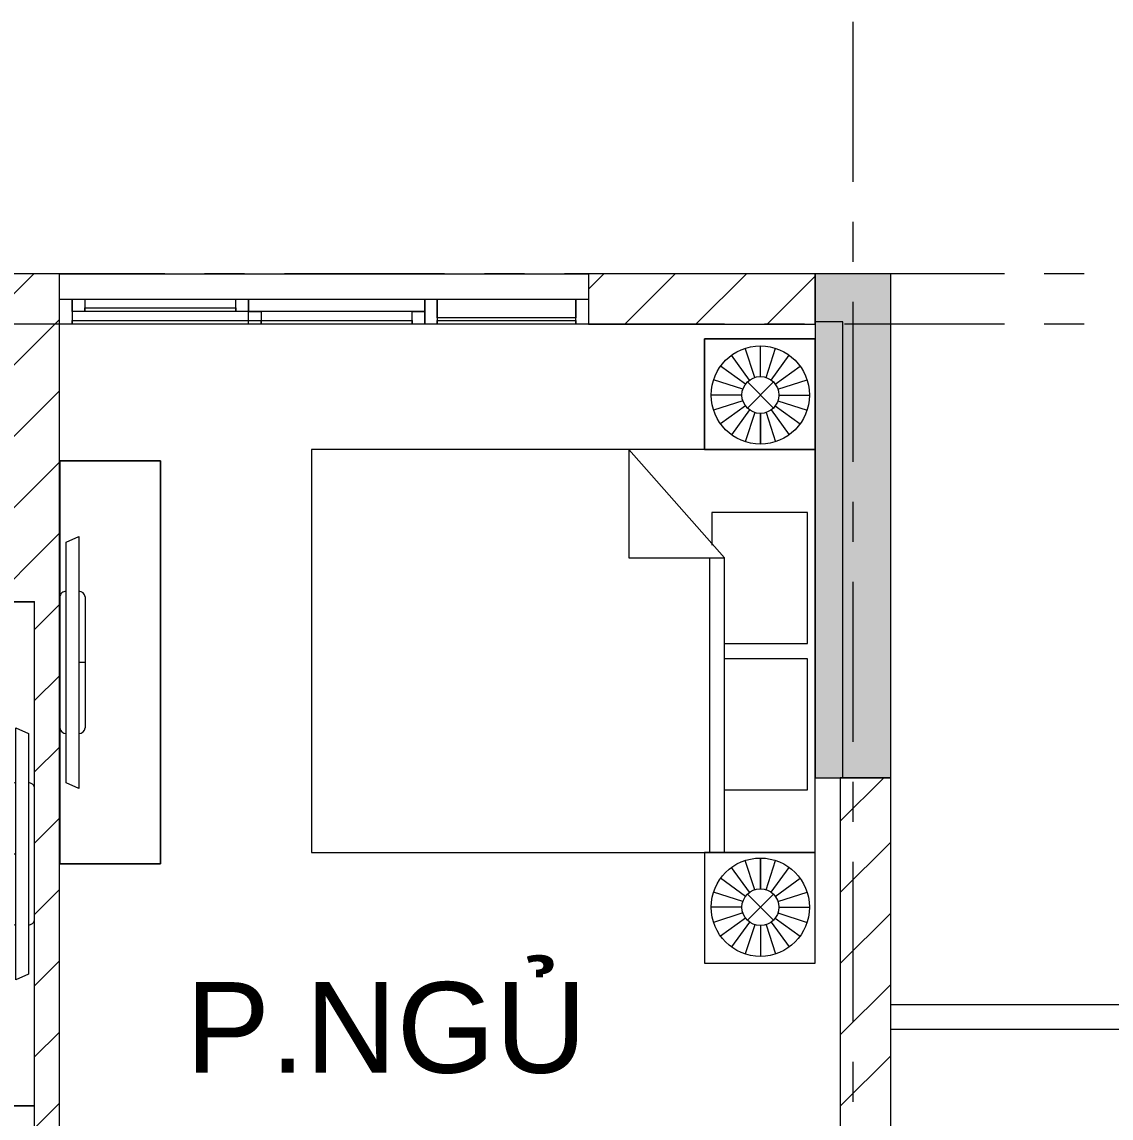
# Model space of a CAD drawing. Header units: millimetres. Extents: x -20144 to 117103, y -11426 to 48263.
# Drawn here: x 4651 to 8976, y 39249 to 43600 of the extents above; entities that cross this region are included whole.
import ezdxf

# ---------------------------------------------------------------- set-up
doc = ezdxf.new("R2010")
doc.units = ezdxf.units.MM
doc.linetypes.add('Grid Line', pattern=[22.225, 12.7, -3.175, 3.175, -3.175])
for name, color, linetype, lineweight in [('CHU', 181, 'Continuous', 5), ('CUA', 31, 'Continuous', 9), ('HATCH-TUONG', 152, 'Continuous', 9), ('NET CAT', 3, 'Continuous', 5), ('NET-CAT', 3, 'Continuous', 9), ('NET-THAY', 2, 'Continuous', 15), ('THIET BI', 44, 'Continuous', 5), ('TRUC', 225, 'Continuous', 5)]:
    doc.layers.add(name, color=color, linetype=linetype, lineweight=lineweight)
doc.styles.add('Arial_4', font='arial.ttf', dxfattribs={"height": 360})
pattern_1 = [(45, (0, 0), (-141.4214, 141.4214), [])]

# ---------------------------------------------------------------- blocks, each defined once
blk = doc.blocks.new('ALC1807-ASCENT PLAZA-KET CAU 1_rvt-1-MẶT BẰNG TẦNG 5 ĐẾN TẦNG 22')
at = {"layer": 'NET CAT'}
blk.add_hatch(color=7, dxfattribs=at).paths.add_polyline_path([(8100.5, 40599.9), (8100.5, 42599.9), (7800.5, 42599.9), (7800.5, 40599.9)], flags=0)
at = {"layer": 'NET CAT', "color": 90, "lineweight": 13}
for p, q in [((8100.5, 42599.9), (7800.5, 42599.9)), ((7800.5, 42599.9), (7800.5, 40599.9)), ((8100.5, 40599.9), (8100.5, 42599.9)), ((7800.5, 40599.9), (8100.5, 40599.9))]:
    blk.add_line(p, q, dxfattribs=at)
blk = doc.blocks.new('X-GIUONG1 - X-GIUONG-5865-MẶT BẰNG TẦNG 5 ĐẾN TẦNG 22')
at = {"layer": 'THIET BI', "lineweight": 9}
for p, q in [((-800, 0), (-1239, 0)), ((-1239, 0), (-1239, -439)), ((-1239, 0), (-800, 0)), ((-1239, -439), (-1239, 0)), ((-1039.2, -147.8), (-1076.9, -31.8)), ((-1016.6, -144.2), (-1016.6, -22.2)), ((-993.9, -147.8), (-956.3, -31.8)), ((-800, -439), (-800, 0)), ((800, 0), (-800, 0)), ((-800, 0), (-800, -2000)), ((800, 0), (-800, 0)), ((-800, 0), (-800, -439)), ((-800, 0), (-800, -2000)), ((-550, -30), (-550, -410)), ((-30, -30), (-550, -30)), ((-30, -360), (-30, -30)), ((30, -30), (30, -360)), ((550, -30), (30, -30)), ((550, -360), (550, -30)), ((1239, 0), (800, 0)), ((800, 0), (800, -439)), ((800, -2000), (800, 0)), ((1239, 0), (800, 0)), ((800, 0), (800, -439)), ((800, -2000), (800, 0)), ((993.9, -147.8), (956.3, -31.8)), ((1016.6, -144.2), (1016.6, -22.2)), ((1039.2, -147.8), (1076.9, -31.8)), ((1239, -439), (1239, 0)), ((1239, -439), (1239, 0)), ((-1059.6, -158.2), (-1131.2, -59.5)), ((-973.5, -158.2), (-901.9, -59.5)), ((973.5, -158.2), (901.9, -59.5)), ((1059.6, -158.2), (1131.2, -59.5)), ((-1075.8, -174.4), (-1174.4, -102.7)), ((-957.4, -174.4), (-858.7, -102.7)), ((957.4, -174.4), (858.7, -102.7)), ((1075.8, -174.4), (1174.4, -102.7)), ((-1086.1, -194.8), (-1202.1, -157.1)), ((-1068.3, -269.1), (-964.8, -165.6)), ((-1068.3, -165.6), (-964.8, -269.1)), ((-947, -194.8), (-831, -157.1)), ((947, -194.8), (831, -157.1)), ((1068.3, -269.1), (964.8, -165.6)), ((1068.3, -165.6), (964.8, -269.1)), ((1086.1, -194.8), (1202.1, -157.1)), ((-1089.7, -217.4), (-1211.7, -217.4)), ((-943.4, -217.4), (-821.4, -217.4)), ((-821.4, -217.4), (-943.4, -217.4)), ((943.4, -217.4), (821.4, -217.4)), ((821.4, -217.4), (943.4, -217.4)), ((1089.7, -217.4), (1211.7, -217.4)), ((-1086.1, -240), (-1202.1, -277.7)), ((-1075.8, -260.4), (-1174.4, -332.1)), ((-957.4, -260.4), (-858.7, -332.1)), ((-947, -240), (-831, -277.7)), ((947, -240), (831, -277.7)), ((957.4, -260.4), (858.7, -332.1)), ((1075.8, -260.4), (1174.4, -332.1)), ((1086.1, -240), (1202.1, -277.7)), ((-1059.6, -276.6), (-1131.2, -375.2)), ((-1039.2, -287), (-1076.9, -402.9)), ((-1016.6, -290.5), (-1016.6, -412.5)), ((-993.9, -287), (-956.3, -402.9)), ((-973.5, -276.6), (-901.9, -375.2)), ((973.5, -276.6), (901.9, -375.2)), ((993.9, -287), (956.3, -402.9)), ((1016.6, -290.5), (1016.6, -412.5)), ((1039.2, -287), (1076.9, -402.9)), ((1059.6, -276.6), (1131.2, -375.2)), ((-370, -360), (-800, -740)), ((-370, -740), (-370, -360)), ((800, -360), (-370, -360)), ((-550, -410), (-420, -410)), ((-370, -420), (800, -420)), ((-1239, -439), (-800, -439)), ((-800, -439), (-1239, -439)), ((800, -439), (1239, -439)), ((800, -439), (1239, -439)), ((-800, -740), (-370, -740)), ((-800, -2000), (800, -2000)), ((-800, -2000), (800, -2000))]:
    blk.add_line(p, q, dxfattribs=at)
for centre, radius in [((-1016.6, -217.4), 195.1), ((1016.6, -217.4), 195.1), ((-1016.6, -217.4), 73.2), ((1016.6, -217.4), 73.2)]:
    blk.add_circle(centre, radius, dxfattribs=at)
blk = doc.blocks.new('X-TV1 - X-TV-195820-MẶT BẰNG TẦNG 5 ĐẾN TẦNG 22')
at = {"layer": 'THIET BI', "lineweight": 9}
for p, q in [((2000, 400), (0, 400)), ((0, 400), (0, 1.4)), ((0, 400), (2000, 400)), ((0, 1.4), (0, 400)), ((2000, 1.3), (2000, 400)), ((2000, 400), (2000, 1.3)), ((740, 100), (1260, 100)), ((1000, 100), (1000, 75)), ((500, 75), (1500, 75)), ((522.5, 25), (500, 75)), ((1500, 75), (1477.5, 25)), ((1477.5, 25), (522.5, 25))]:
    blk.add_line(p, q, dxfattribs=at)
for centre, start_param, end_param in [((740, 75), 0, 1.570796), ((1260, 75), 4.712389, 6.283185), ((740, 25), 1.570796, 2.992895), ((1260, 25), 3.290291, 4.712389)]:
    blk.add_ellipse(centre, major_axis=(0, 25), ratio=0.9, start_param=start_param, end_param=end_param, dxfattribs=at)
blk = doc.blocks.new('X-TV1 - X-TV 4-195812-MẶT BẰNG TẦNG 5 ĐẾN TẦNG 22')
at = {"layer": 'THIET BI', "lineweight": 9}
for p, q in [((1600, 400), (0, 400)), ((0, 400), (0, 0)), ((0, 400), (1600, 400)), ((0, 0), (0, 400)), ((1600, 0), (1600, 400)), ((1600, 400), (1600, 0)), ((540, 100), (1060, 100)), ((800, 100), (800, 75)), ((300, 75), (1300, 75)), ((322.5, 25), (300, 75)), ((1300, 75), (1277.5, 25)), ((1277.5, 25), (322.5, 25)), ((0, 0), (1600, 0)), ((1060, 0), (540, 0))]:
    blk.add_line(p, q, dxfattribs=at)
for centre, start_param, end_param in [((540, 75), 0, 1.570796), ((1060, 75), 4.712389, 6.283185), ((540, 25), 1.570796, 3.141593), ((1060, 25), 3.141593, 4.712389)]:
    blk.add_ellipse(centre, major_axis=(0, 25), ratio=0.9, start_param=start_param, end_param=end_param, dxfattribs=at)
blk = doc.blocks.new('X-PHONG NGU 2 - X-PHONG NGU 2_Recovery_-201132-MẶT BẰNG TẦNG 5 ĐẾN TẦNG 22')
at = {"layer": 'CUA'}
for p, q in [((-1050, 100), (-1000, 100)), ((-1050, 0), (-1050, 100)), ((-1000, 100), (-450, 100)), ((-1000, 85), (-1000, 100)), ((-1000, 100), (-1000, 0)), ((-450, 100), (-450, 85)), ((-450, 100), (-400, 100)), ((-450, 0), (-450, 100)), ((-400, 100), (-350, 100)), ((-400, 50), (-400, 100)), ((-400, 100), (-400, 0)), ((-350, 100), (250, 100)), ((-350, 85), (-350, 100)), ((-350, 100), (-350, 50)), ((250, 100), (1000, 100)), ((250, 85), (250, 100)), ((250, 100), (250, 85)), ((250, 100), (300, 100)), ((250, 50), (250, 100)), ((300, 100), (300, 50)), ((1000, 100), (1000, 85)), ((1000, 100), (1050, 100)), ((1000, 0), (1000, 100)), ((1050, 100), (1050, 0)), ((-450, 85), (-1000, 85)), ((-1000, 75), (-450, 75)), ((-1000, 0), (-1000, 75)), ((-450, 75), (-450, 0)), ((-400, 50), (300, 50)), ((-400, 0), (-400, 50)), ((-350, 50), (-400, 50)), ((250, 85), (-350, 85)), ((1000, 85), (250, 85)), ((300, 50), (250, 50)), ((300, 50), (300, 0)), ((300, 50), (350, 50)), ((300, 0), (300, 50)), ((350, 50), (950, 50)), ((350, 35), (350, 50)), ((350, 50), (350, 0)), ((950, 50), (950, 35)), ((950, 50), (1000, 50)), ((950, 0), (950, 50)), ((1000, 50), (1000, 0)), ((-1000, 0), (-1050, 0)), ((-450, 0), (-1000, 0)), ((-400, 0), (-450, 0)), ((300, 0), (-400, 0)), ((350, 0), (300, 0)), ((950, 35), (350, 35)), ((950, 0), (350, 0)), ((1000, 0), (950, 0)), ((1050, 0), (1000, 0))]:
    blk.add_line(p, q, dxfattribs=at)

msp = doc.modelspace()

# ---------------------------------------------------------------- hatches: boundary and pattern name
at = {"layer": 'HATCH-TUONG'}
h = msp.add_hatch(dxfattribs=at)
h.set_pattern_fill('FP_2', color=256, style=0, pattern_type=2)
h.set_pattern_definition(pattern_1)
h.paths.add_polyline_path([(4800.5, 41499.9), (4800.5, 42599.9), (4600.5, 42599.9), (4600.5, 41499.9)], flags=0)
h = msp.add_hatch(dxfattribs=at)
h.set_pattern_fill('FP_2', color=256, style=0, pattern_type=2)
h.set_pattern_definition(pattern_1)
h.paths.add_polyline_path([(7800.5, 42399.9), (7800.5, 42599.9), (6900.5, 42599.9), (6900.5, 42399.9), (7009, 42399.9)], flags=0)
h = msp.add_hatch(dxfattribs=at)
h.set_pattern_fill('FP_2', color=256, style=0, pattern_type=2)
h.set_pattern_definition(pattern_1)
h.paths.add_polyline_path([(4800.5, 41299.9), (4800.5, 41499.9), (4250.5, 41499.9), (4250.5, 41299.9), (4700.5, 41299.9)], flags=0)
h.paths.add_polyline_path([(2000.5, 41299.9), (2050.5, 41299.9), (2050.5, 41499.9), (2000.5, 41499.9)], flags=0)
h = msp.add_hatch(dxfattribs=at)
h.set_pattern_fill('FP_2', color=256, style=0, pattern_type=2)
h.set_pattern_definition(pattern_1)
h.paths.add_polyline_path([(4700.5, 37439.9), (4800.5, 37439.9), (4800.5, 38247.7), (4700.5, 38247.7)], flags=0)
h.paths.add_polyline_path([(4700.5, 39147.7), (4800.5, 39147.7), (4800.5, 41299.9), (4700.5, 41299.9), (4700.5, 40316)], flags=0)
h = msp.add_hatch(dxfattribs=at)
h.set_pattern_fill('FP_2', color=256, style=0, pattern_type=2)
h.set_pattern_definition(pattern_1)
h.paths.add_polyline_path([(8100.5, 39199.9), (8100.5, 40599.9), (7900.5, 40599.9), (7900.5, 39199.9)], flags=0)

# ---------------------------------------------------------------- linework, layer by layer
at = {"layer": 'NET-CAT'}
for p, q in [((4800.5, 42599.9), (4600.5, 42599.9)), ((4800.5, 42499.9), (4800.5, 42599.9)), ((7800.5, 42599.9), (6900.5, 42599.9)), ((6900.5, 42599.9), (6900.5, 42499.9)), ((7800.5, 42399.9), (7800.5, 42599.9)), ((4800.5, 41499.9), (4800.5, 42399.9)), ((6900.5, 42399.9), (7800.5, 42399.9)), ((4800.5, 41299.9), (4800.5, 41499.9)), ((4250.5, 41299.9), (4700.5, 41299.9)), ((4700.5, 41299.9), (4700.5, 39147.7)), ((4800.5, 39147.7), (4800.5, 41299.9)), ((7900.5, 40599.9), (7900.5, 39199.9)), ((8100.5, 40599.9), (7900.5, 40599.9)), ((8100.5, 39199.9), (8100.5, 40599.9))]:
    msp.add_line(p, q, dxfattribs=at)
at = {"layer": 'NET-THAY', "lineweight": 9}
for p, q in [((4800.5, 42599.9), (6900.5, 42599.9)), ((7910.5, 42409.9), (7800.5, 42409.9)), ((7910.5, 40599.9), (7910.5, 42409.9)), ((8100.5, 39699.9), (9250.5, 39699.9)), ((9150.5, 39599.9), (8100.5, 39599.9))]:
    msp.add_line(p, q, dxfattribs=at)
at = {"layer": 'TRUC', "linetype": 'Grid Line', "ltscale": 50}
for p, q in [((7950.5, 43599.9), (7950.5, -4500.1)), ((43000.5, 42599.9), (-11036.3, 42599.9)), ((43000.5, 42399.9), (-14407, 42399.9))]:
    msp.add_line(p, q, dxfattribs=at)

# ---------------------------------------------------------------- block references
at = {"lineweight": 5}
msp.add_blockref('ALC1807-ASCENT PLAZA-KET CAU 1_rvt-1-MẶT BẰNG TẦNG 5 ĐẾN TẦNG 22', (0, 0), dxfattribs=at)
at = {"lineweight": 9}
for name, p, rotation in [('X-PHONG NGU 2 - X-PHONG NGU 2_Recovery_-201132-MẶT BẰNG TẦNG 5 ĐẾN TẦNG 22', (5850.5, 42499.9), 180), ('X-GIUONG1 - X-GIUONG-5865-MẶT BẰNG TẦNG 5 ĐẾN TẦNG 22', (7800.5, 41102.4), 270), ('X-TV1 - X-TV 4-195812-MẶT BẰNG TẦNG 5 ĐẾN TẦNG 22', (4801.9, 41857.4), 270), ('X-TV1 - X-TV-195820-MẶT BẰNG TẦNG 5 ĐẾN TẦNG 22', (4701.9, 39297.7), 90)]:
    msp.add_blockref(name, p, dxfattribs=dict(at, rotation=rotation))

# ---------------------------------------------------------------- texts
at = {"layer": 'CHU', "color": 7, "lineweight": 30, "insert": (5301, 39788.5), "char_height": 360, "width": 1589.74, "attachment_point": 1, "line_spacing_factor": 0.936439, "style": 'Arial_4'}
msp.add_mtext('\\pt2540,5080,7620,10160,12700,15240,17780,20320,22860,25400,27940,30480,33020,35560,38100,40640,43180,45720,48260,50800,53340,55880,58420,60960,63500,66040,68580,71120,73660,76200,78740,81280;P.NGỦ', dxfattribs=at)

doc.saveas('drawing.dxf')
